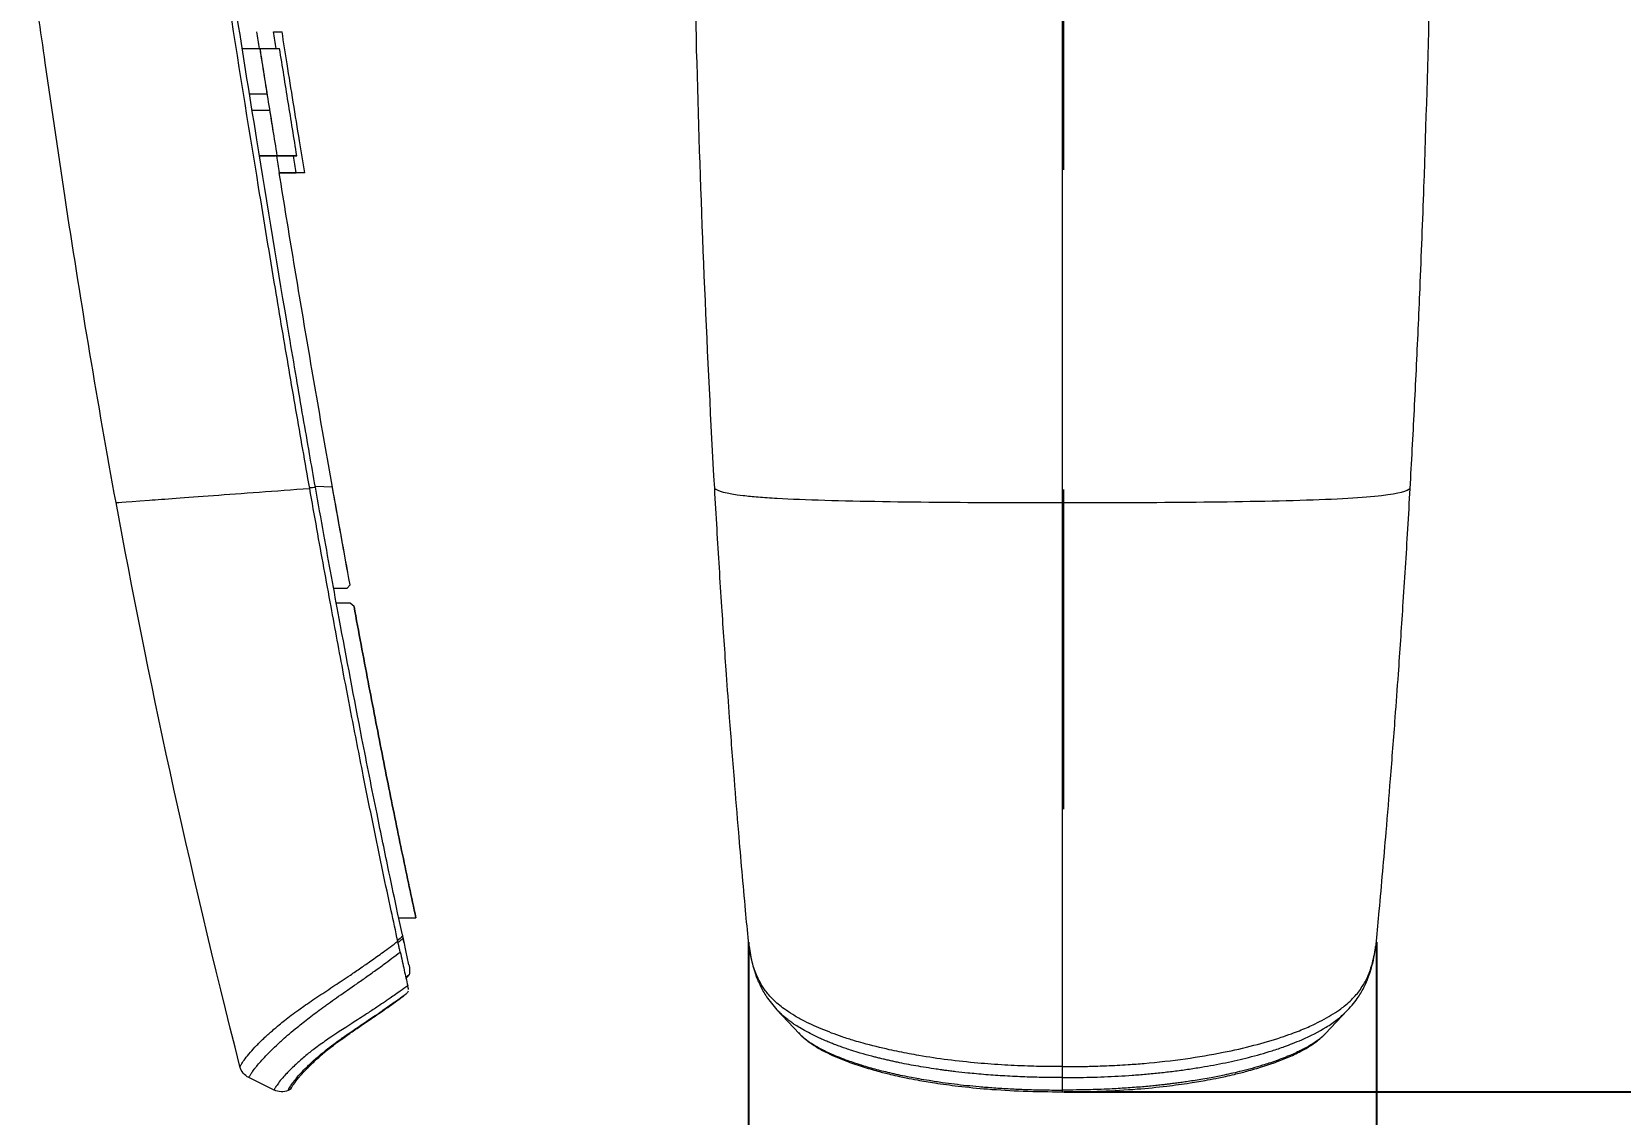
# Model space of a CAD drawing. Header units: inches. Extents: x 1631 to 3663, y 1126 to 1454.
# Drawn here: x 1707.2 to 1801.8, y 1242.1 to 1306.6 of the extents above; entities that cross this region are included whole.
import ezdxf

# ---------------------------------------------------------------- set-up
doc = ezdxf.new("R2010")
doc.units = ezdxf.units.IN
doc.header["$LTSCALE"] = 15
doc.linetypes.add('PHANTOM', pattern=[12.7, 6.35, -1.27, 1.27, -1.27, 1.27, -1.27])
doc.styles.get("Standard").update_dxf_attribs({"font": 'txt', "bigfont": 'gbcbig.shx'})
doc.dimstyles.new('3', dxfattribs={"dimtxt": 3, "dimasz": 1, "dimexe": 0.18, "dimexo": 0.0625, "dimgap": 0.09, "dimtad": 0, "dimdsep": 46, "dimtxsty": 'Standard', "dimcen": 1, "dimclrd": 3, "dimclre": 3, "dimadec": 0, "dimazin": 2, "dimtfac": 1, "dimtofl": 0, "dimtmove": 0, "dimatfit": 3, "dimfxl": 1, "dimtolj": 1, "dimtzin": 0, "dimarcsym": 0})

# ---------------------------------------------------------------- blocks, each defined once
blk = doc.blocks.new('*D281')
at = {"color": 3, "lineweight": -2}
for p, q in [((1769.456, 1386.309), (1809.138, 1386.309)), ((1808.958, 1385.309), (1808.958, 1321.982)), ((1808.958, 1244.474), (1808.958, 1307.802)), ((1768.693, 1243.474), (1809.138, 1243.474))]:
    blk.add_line(p, q, dxfattribs=at)
at = {"color": 3}
for points in [[(1808.791, 1385.309), (1809.125, 1385.309), (1808.958, 1386.309)], [(1808.791, 1244.474), (1809.125, 1244.474), (1808.958, 1243.474)]]:
    blk.add_solid(points, dxfattribs=at)
at = {"layer": 'Defpoints', "color": 0}
for p in [(1769.394, 1386.309), (1768.631, 1243.474), (1808.958, 1243.474)]:
    blk.add_point(p, dxfattribs=at)
at = {"color": 0, "insert": (1808.958, 1314.892), "char_height": 3, "attachment_point": 5, "rotation": 90}
blk.add_mtext('\\A1;142.84', dxfattribs=at)
blk = doc.blocks.new('*D288')
at = {"color": 3, "lineweight": -2}
for p, q in [((1749.879, 1252.381), (1749.879, 1233.687)), ((1787.308, 1252.381), (1787.308, 1233.687)), ((1750.879, 1233.867), (1762.504, 1233.867)), ((1786.308, 1233.867), (1774.684, 1233.867))]:
    blk.add_line(p, q, dxfattribs=at)
at = {"color": 3}
for points in [[(1750.879, 1234.034), (1750.879, 1233.701), (1749.879, 1233.867)], [(1786.308, 1234.034), (1786.308, 1233.701), (1787.308, 1233.867)]]:
    blk.add_solid(points, dxfattribs=at)
at = {"layer": 'Defpoints', "color": 0}
for p in [(1749.879, 1252.443), (1787.308, 1252.443), (1787.308, 1233.867)]:
    blk.add_point(p, dxfattribs=at)
at = {"color": 0, "insert": (1768.594, 1233.867), "char_height": 3, "attachment_point": 5}
blk.add_mtext('\\A1;37.43', dxfattribs=at)

msp = doc.modelspace()

# ---------------------------------------------------------------- linework, layer by layer
at = {"color": 1, "linetype": 'PHANTOM', "lineweight": 30}
msp.add_line((1768.631, 1393.663), (1768.631, 1237.257), dxfattribs=at)
at = {"color": 7, "linetype": 'Continuous', "lineweight": 15}
for p, q in [((1721.572, 1306.646), (1722.079, 1306.646)), ((1719.706, 1305.646), (1720.719, 1305.646)), ((1720.719, 1305.646), (1721.731, 1305.646)), ((1721.731, 1305.646), (1721.933, 1305.651)), ((1720.137, 1302.946), (1721.2, 1302.946)), ((1721.361, 1301.946), (1720.298, 1301.946)), ((1721.746, 1299.246), (1720.734, 1299.246)), ((1720.739, 1299.246), (1721.693, 1299.246)), ((1721.746, 1299.246), (1721.797, 1299.246)), ((1722.759, 1299.246), (1721.797, 1299.246)), ((1721.797, 1299.246), (1721.797, 1299.246)), ((1722.961, 1299.253), (1722.759, 1299.246)), ((1721.909, 1298.246), (1722.921, 1298.246)), ((1722.924, 1298.246), (1721.909, 1298.246)), ((1723.429, 1298.246), (1722.921, 1298.246)), ((1725.084, 1279.515), (1724.061, 1279.54)), ((1725.149, 1273.496), (1725.966, 1273.496)), ((1725.966, 1273.496), (1726.13, 1273.693)), ((1726.132, 1272.596), (1725.315, 1272.596)), ((1726.368, 1272.399), (1726.132, 1272.596)), ((1729.034, 1253.841), (1730.057, 1253.841)), ((1729.246, 1252.866), (1729.367, 1252.312)), ((1729.665, 1250.452), (1729.449, 1250.291)), ((1729.603, 1249.642), (1729.597, 1249.578)), ((1751.565, 1248.366), (1752.899, 1246.954)), ((1784.281, 1246.946), (1785.57, 1248.309)), ((1785.513, 1248.254), (1785.568, 1248.311)), ((1752.854, 1247.011), (1752.923, 1246.933)), ((1721.604, 1243.575), (1720.096, 1244.32)), ((1768.594, 1243.575), (1768.594, 1244.32))]:
    msp.add_line(p, q, dxfattribs=at)
for points, knots in [([(1723.727, 1279.434), (1723.59, 1280.207), (1723.316, 1281.766), (1722.907, 1284.124), (1722.496, 1286.514), (1722.086, 1288.928), (1721.478, 1292.554), (1720.384, 1299.174), (1719.188, 1306.658), (1718.089, 1313.676), (1717.323, 1318.61), (1716.698, 1322.821), (1715.996, 1327.939), (1715.416, 1332.852), (1714.924, 1338.834), (1714.704, 1344.109), (1714.782, 1349.414), (1715.101, 1353.538), (1715.518, 1356.725), (1715.92, 1359.041), (1716.483, 1361.67), (1717.233, 1364.465), (1718.173, 1367.258), (1718.899, 1369.078), (1719.376, 1370.178), (1719.71, 1370.919), (1720.164, 1371.873), (1720.75, 1373.038), (1721.208, 1373.871), (1721.457, 1374.324)], [0, 0, 0, 0, 0.024375, 0.04917, 0.074294, 0.09966, 0.125172, 0.188406, 0.307867, 0.360243, 0.408706, 0.462731, 0.492231, 0.568902, 0.616084, 0.678306, 0.732544, 0.780526, 0.80657, 0.832262, 0.853489, 0.890057, 0.922134, 0.945079, 0.950988, 0.959422, 0.970385, 0.983897, 1, 1, 1, 1]), ([(1724.067, 1279.508), (1723.95, 1280.172), (1723.706, 1281.559), (1723.328, 1283.73), (1722.923, 1286.082), (1721.986, 1291.593), (1720.747, 1299.105), (1719.437, 1307.324), (1718.412, 1313.868), (1717.39, 1320.453), (1716.205, 1328.783), (1715.424, 1336.334), (1715.126, 1342.348), (1715.084, 1345.748), (1715.138, 1348.388), (1715.227, 1350.359), (1715.359, 1352.237), (1715.615, 1354.901), (1716.085, 1358.205), (1716.905, 1361.989), (1717.845, 1365.247), (1718.82, 1367.983), (1719.75, 1370.191), (1720.562, 1371.897), (1721.2, 1373.134), (1721.568, 1373.801), (1721.712, 1374.062)], [0, 0, 0, 0, 0.0210198, 0.0438951, 0.0686716, 0.0953806, 0.2180661, 0.3058069, 0.3544958, 0.4242617, 0.5132229, 0.6163416, 0.6603651, 0.7005883, 0.7221531, 0.7425558, 0.7620306, 0.7807628, 0.825918, 0.8659005, 0.9013625, 0.9316361, 0.9565163, 0.9761728, 0.9906733, 1, 1, 1, 1]), ([(1747.866, 1279.434), (1747.419, 1287.37), (1747.086, 1295.326), (1746.739, 1307.275), (1746.649, 1311.26), (1746.518, 1319.233), (1746.477, 1323.221), (1746.452, 1329.224), (1746.45, 1331.228), (1746.457, 1335.247), (1746.468, 1337.262), (1746.507, 1341.294), (1746.537, 1343.311), (1746.6, 1346.341), (1746.624, 1347.353), (1746.68, 1349.367), (1746.711, 1350.371), (1746.815, 1353.37), (1746.899, 1355.354), (1747.1, 1359.283), (1747.216, 1361.229), (1747.484, 1365.077), (1747.634, 1366.979), (1747.887, 1369.796), (1747.976, 1370.722), (1748.159, 1372.544), (1748.255, 1373.44), (1748.353, 1374.324)], [0, 0, 0, 0, 0.25, 0.25, 0.375, 0.375, 0.5, 0.5, 0.5625, 0.5625, 0.625, 0.625, 0.6875, 0.6875, 0.71875, 0.71875, 0.75, 0.75, 0.8125, 0.8125, 0.875, 0.875, 0.9375, 0.9375, 0.96875, 0.96875, 1, 1, 1, 1]), ([(1789.321, 1279.434), (1789.364, 1280.207), (1789.451, 1281.766), (1789.573, 1284.124), (1789.691, 1286.514), (1789.803, 1288.928), (1789.962, 1292.554), (1790.218, 1299.174), (1790.437, 1306.658), (1790.581, 1313.676), (1790.658, 1318.61), (1790.702, 1322.821), (1790.734, 1327.939), (1790.741, 1332.852), (1790.712, 1338.834), (1790.643, 1344.109), (1790.515, 1349.414), (1790.367, 1353.538), (1790.221, 1356.725), (1790.099, 1359.041), (1789.941, 1361.67), (1789.749, 1364.465), (1789.527, 1367.258), (1789.366, 1369.078), (1789.263, 1370.178), (1789.192, 1370.919), (1789.096, 1371.873), (1788.976, 1373.038), (1788.884, 1373.871), (1788.834, 1374.324)], [0, 0, 0, 0, 0.024375, 0.04917, 0.074294, 0.09966, 0.125172, 0.188406, 0.307867, 0.360243, 0.408706, 0.462731, 0.492231, 0.568902, 0.616084, 0.678306, 0.732544, 0.780526, 0.80657, 0.832262, 0.853489, 0.890057, 0.922134, 0.945079, 0.950988, 0.959422, 0.970385, 0.983897, 1, 1, 1, 1]), ([(1712.185, 1278.586), (1711.633, 1281.582), (1710.599, 1287.508), (1709.213, 1296.225), (1708.09, 1303.868), (1707.425, 1308.598), (1707.161, 1310.493)], [0.7259805, 0.7259805, 0.7259805, 0.7259805, 0.8006315, 0.8752821, 0.9499327, 1.0000004, 1.0000004, 1.0000004, 1.0000004]), ([(1768.594, 1278.586), (1768.594, 1281.582), (1768.594, 1287.508), (1768.594, 1296.225), (1768.594, 1303.868), (1768.594, 1308.598), (1768.594, 1310.493)], [0.7259805, 0.7259805, 0.7259805, 0.7259805, 0.8006315, 0.8752821, 0.9499327, 1.0000004, 1.0000004, 1.0000004, 1.0000004]), ([(1723.429, 1298.246), (1723.326, 1298.878), (1723.098, 1300.278), (1722.749, 1302.441), (1722.402, 1304.609), (1722.18, 1306.009), (1722.079, 1306.646)], [0, 0, 0, 0, 0.225943, 0.500008, 0.77272, 1, 1, 1, 1]), ([(1721.797, 1299.249), (1721.624, 1300.316), (1721.279, 1302.448), (1720.939, 1304.582), (1720.769, 1305.648)], [0, 0, 0, 0, 0.500095, 1, 1, 1, 1]), ([(1722.961, 1299.253), (1722.788, 1300.319), (1722.444, 1302.451), (1722.103, 1304.585), (1721.933, 1305.651)], [0, 0, 0, 0, 0.500044, 1, 1, 1, 1]), ([(1721.797, 1299.249), (1721.894, 1299.25), (1722.088, 1299.252), (1722.476, 1299.254), (1722.767, 1299.253), (1722.961, 1299.253)], [0, 0, 0, 0, 0.249976, 0.499987, 1, 1, 1, 1]), ([(1725.084, 1279.515), (1724.927, 1280.406), (1724.612, 1282.187), (1724.148, 1284.86), (1723.688, 1287.535), (1723.235, 1290.21), (1722.787, 1292.888), (1722.344, 1295.566), (1722.054, 1297.353), (1721.909, 1298.246)], [0, 0, 0, 0, 0.142864, 0.285724, 0.428582, 0.571438, 0.714292, 0.857146, 1, 1, 1, 1]), ([(1712.185, 1278.586), (1712.185, 1278.586), (1712.45, 1278.605), (1714.611, 1278.764), (1715.134, 1278.802), (1716.402, 1278.896), (1717.153, 1278.951), (1719.666, 1279.135), (1721.678, 1279.283), (1723.727, 1279.434)], [0, 0, 0, 0, 0.5, 0.5, 0.625, 0.625, 0.75, 0.75, 1, 1, 1, 1]), ([(1728.98, 1252.441), (1728.848, 1253.046), (1728.378, 1255.211), (1727.704, 1258.438), (1726.928, 1262.279), (1726.312, 1265.422), (1725.657, 1268.845), (1724.958, 1272.59), (1724.287, 1276.278), (1723.87, 1278.627), (1723.727, 1279.434)], [0, 0, 0, 0, 0.067642, 0.242003, 0.359963, 0.49537, 0.591355, 0.74007, 0.910762, 1, 1, 1, 1]), ([(1729.273, 1252.739), (1729.171, 1253.207), (1728.894, 1254.484), (1728.379, 1256.914), (1727.665, 1260.375), (1726.664, 1265.409), (1725.612, 1270.958), (1724.699, 1275.955), (1724.235, 1278.565), (1724.067, 1279.508)], [0, 0, 0, 0, 0.052752, 0.143955, 0.273621, 0.441767, 0.708678, 0.894772, 1, 1, 1, 1]), ([(1726.13, 1273.693), (1725.952, 1274.675), (1725.595, 1276.642), (1725.245, 1278.611), (1725.07, 1279.596)], [0, 0, 0, 0, 0.4996883, 1, 1, 1, 1]), ([(1726.13, 1273.693), (1725.953, 1274.668), (1725.601, 1276.608), (1725.256, 1278.549), (1725.084, 1279.515)], [0, 0, 0, 0, 0.502643, 1, 1, 1, 1]), ([(1747.866, 1279.434), (1748.014, 1279.283), (1748.518, 1279.135), (1749.834, 1278.981), (1750.131, 1278.952), (1750.801, 1278.898), (1751.174, 1278.872), (1752.405, 1278.802), (1753.373, 1278.764), (1758.689, 1278.605), (1764.473, 1278.586), (1768.594, 1278.586)], [0, 0, 0, 0, 0.25, 0.25, 0.3125, 0.3125, 0.375, 0.375, 0.5, 0.5, 1, 1, 1, 1]), ([(1749.879, 1252.443), (1749.822, 1253.055), (1749.62, 1255.216), (1749.338, 1258.435), (1749.024, 1262.267), (1748.782, 1265.404), (1748.533, 1268.831), (1748.278, 1272.582), (1748.047, 1276.279), (1747.912, 1278.631), (1747.866, 1279.434)], [0, 0, 0, 0, 0.06844, 0.24156, 0.359109, 0.49509, 0.590429, 0.739647, 0.911167, 1, 1, 1, 1]), ([(1768.594, 1278.586), (1772.715, 1278.586), (1778.5, 1278.605), (1783.815, 1278.764), (1784.783, 1278.802), (1786.424, 1278.896), (1787.091, 1278.951), (1788.669, 1279.135), (1789.174, 1279.283), (1789.321, 1279.434)], [0, 0, 0, 0, 0.5, 0.5, 0.625, 0.625, 0.75, 0.75, 1, 1, 1, 1]), ([(1787.308, 1252.441), (1787.365, 1253.046), (1787.567, 1255.211), (1787.85, 1258.438), (1788.165, 1262.279), (1788.407, 1265.422), (1788.656, 1268.845), (1788.91, 1272.59), (1789.141, 1276.278), (1789.275, 1278.627), (1789.321, 1279.434)], [0, 0, 0, 0, 0.067642, 0.242003, 0.359963, 0.49537, 0.591355, 0.74007, 0.910762, 1, 1, 1, 1]), ([(1730.057, 1253.841), (1729.924, 1254.459), (1729.655, 1255.713), (1729.255, 1257.621), (1728.851, 1259.58), (1728.444, 1261.591), (1728.034, 1263.653), (1727.621, 1265.766), (1727.206, 1267.931), (1726.786, 1270.148), (1726.508, 1271.643), (1726.368, 1272.399)], [0, 0, 0, 0, 0.100416, 0.203503, 0.309262, 0.417694, 0.528801, 0.642584, 0.759044, 0.878183, 1, 1, 1, 1]), ([(1726.368, 1272.399), (1726.508, 1271.643), (1726.786, 1270.147), (1727.206, 1267.931), (1727.622, 1265.766), (1728.035, 1263.652), (1728.444, 1261.59), (1728.851, 1259.58), (1729.255, 1257.621), (1729.655, 1255.713), (1729.924, 1254.459), (1730.057, 1253.841)], [0, 0, 0, 0, 0.121821, 0.240962, 0.357424, 0.471209, 0.582316, 0.690747, 0.796504, 0.899588, 1, 1, 1, 1]), ([(1729.301, 1252.61), (1729.298, 1252.624), (1729.29, 1252.662), (1729.28, 1252.709), (1729.273, 1252.739)], [0, 0, 0, 0, 0.352554, 1, 1, 1, 1]), ([(1719.57, 1244.97), (1719.57, 1244.97), (1719.571, 1244.972), (1719.577, 1244.989), (1719.595, 1245.025), (1719.628, 1245.083), (1719.704, 1245.202), (1719.851, 1245.415), (1720.147, 1245.782), (1720.538, 1246.215), (1720.936, 1246.61), (1721.274, 1246.915), (1721.552, 1247.157), (1721.856, 1247.426), (1722.235, 1247.735), (1722.621, 1248.031), (1723.014, 1248.316), (1723.549, 1248.695), (1724.253, 1249.178), (1725.041, 1249.693), (1725.678, 1250.112), (1726.194, 1250.457), (1726.767, 1250.847), (1727.418, 1251.305), (1728.153, 1251.83), (1728.688, 1252.225), (1728.98, 1252.441)], [0, 0, 0, 0, 0.028503, 0.063069, 0.103732, 0.154357, 0.192152, 0.290784, 0.381632, 0.457175, 0.526156, 0.553852, 0.575619, 0.613922, 0.639819, 0.669283, 0.699323, 0.717538, 0.767043, 0.816478, 0.83725, 0.861527, 0.892314, 0.921019, 0.95692, 1, 1, 1, 1]), ([(1720.096, 1244.32), (1720.096, 1244.321), (1720.097, 1244.322), (1720.104, 1244.339), (1720.118, 1244.367), (1720.139, 1244.407), (1720.17, 1244.459), (1720.212, 1244.526), (1720.267, 1244.606), (1720.334, 1244.701), (1720.417, 1244.812), (1720.541, 1244.971), (1720.729, 1245.195), (1721.02, 1245.517), (1721.386, 1245.894), (1721.762, 1246.263), (1722.262, 1246.716), (1722.846, 1247.208), (1723.68, 1247.876), (1724.297, 1248.337), (1724.736, 1248.655), (1725.047, 1248.877), (1725.635, 1249.291), (1726.366, 1249.798), (1727.136, 1250.34), (1727.674, 1250.723), (1728.337, 1251.206), (1728.793, 1251.551), (1729.121, 1251.8)], [0, 0, 0, 0, 0.0334208, 0.0668647, 0.1003161, 0.1337754, 0.1672501, 0.2007428, 0.2342493, 0.2677688, 0.3013032, 0.3348566, 0.3945243, 0.452274, 0.5126101, 0.5678942, 0.5937466, 0.668146, 0.7166512, 0.764619, 0.7769408, 0.789432, 0.8150534, 0.8697453, 0.9002954, 0.9308185, 0.9502521, 1, 1, 1, 1]), ([(1729.121, 1251.8), (1729.115, 1251.827), (1729.102, 1251.885), (1729.08, 1251.984), (1729.057, 1252.086), (1729.025, 1252.238), (1728.999, 1252.356), (1728.98, 1252.441)], [0, 0, 0, 0, 0.148042, 0.312323, 0.492585, 0.633847, 1, 1, 1, 1]), ([(1728.995, 1252.37), (1729.046, 1252.41), (1729.148, 1252.49), (1729.25, 1252.57), (1729.301, 1252.61)], [0, 0, 0, 0, 0.4997494, 1, 1, 1, 1]), ([(1729.121, 1251.8), (1729.2, 1251.439), (1729.348, 1250.772), (1729.499, 1250.102), (1729.568, 1249.795)], [0, 0, 0, 0, 0.540531, 1, 1, 1, 1]), ([(1729.646, 1251.044), (1729.591, 1251.294), (1729.475, 1251.816), (1729.361, 1252.338), (1729.301, 1252.61)], [0, 0, 0, 0, 0.478706, 1, 1, 1, 1]), ([(1768.594, 1244.97), (1768.388, 1244.97), (1767.977, 1244.972), (1767.36, 1244.981), (1766.673, 1244.999), (1765.937, 1245.024), (1764.873, 1245.076), (1763.486, 1245.182), (1761.779, 1245.364), (1760.217, 1245.594), (1759.059, 1245.812), (1757.943, 1246.052), (1757.045, 1246.267), (1756.118, 1246.535), (1755.274, 1246.807), (1754.217, 1247.207), (1753.24, 1247.66), (1752.515, 1248.068), (1752.038, 1248.385), (1751.65, 1248.69), (1751.256, 1249.051), (1750.883, 1249.487), (1750.574, 1249.974), (1750.358, 1250.422), (1750.195, 1250.864), (1750.063, 1251.335), (1749.955, 1251.863), (1749.905, 1252.245), (1749.879, 1252.443)], [0, 0, 0, 0, 0.02433, 0.048672, 0.073031, 0.105662, 0.135863, 0.1992, 0.270407, 0.339521, 0.387107, 0.411529, 0.476879, 0.498996, 0.5302, 0.58688, 0.642085, 0.67287, 0.703675, 0.726999, 0.750627, 0.792616, 0.829653, 0.861915, 0.891686, 0.924645, 0.960765, 1, 1, 1, 1]), ([(1749.924, 1252.144), (1749.945, 1251.981), (1749.997, 1251.587), (1750.122, 1251.04), (1750.256, 1250.588), (1750.371, 1250.27), (1750.479, 1250.002), (1750.678, 1249.582), (1751.023, 1248.98), (1751.436, 1248.52), (1751.666, 1248.262)], [0, 0, 0, 0, 0.119607, 0.289212, 0.414931, 0.464859, 0.531093, 0.617919, 0.786471, 1, 1, 1, 1]), ([(1768.594, 1244.97), (1768.835, 1244.97), (1769.367, 1244.972), (1770.244, 1244.989), (1771.306, 1245.025), (1772.395, 1245.083), (1773.969, 1245.202), (1775.873, 1245.415), (1778.065, 1245.782), (1779.968, 1246.215), (1781.315, 1246.61), (1782.206, 1246.915), (1782.849, 1247.157), (1783.453, 1247.426), (1784.076, 1247.735), (1784.61, 1248.031), (1785.054, 1248.316), (1785.557, 1248.695), (1786.067, 1249.178), (1786.446, 1249.693), (1786.682, 1250.112), (1786.843, 1250.457), (1786.987, 1250.847), (1787.116, 1251.305), (1787.228, 1251.83), (1787.28, 1252.225), (1787.308, 1252.441)], [0, 0, 0, 0, 0.028503, 0.063069, 0.103732, 0.154357, 0.192152, 0.290784, 0.381632, 0.457175, 0.526156, 0.553852, 0.575619, 0.613922, 0.639819, 0.669283, 0.699323, 0.717538, 0.767043, 0.816478, 0.83725, 0.861527, 0.892314, 0.921019, 0.95692, 1, 1, 1, 1]), ([(1785.512, 1248.253), (1785.744, 1248.51), (1786.158, 1248.971), (1786.505, 1249.573), (1786.705, 1249.994), (1786.814, 1250.263), (1786.93, 1250.583), (1787.065, 1251.037), (1787.19, 1251.582), (1787.241, 1251.974), (1787.262, 1252.134)], [0, 0, 0, 0, 0.213533, 0.382295, 0.469376, 0.535952, 0.586289, 0.712663, 0.882638, 1, 1, 1, 1]), ([(1729.646, 1251.044), (1729.652, 1251.016), (1729.664, 1250.957), (1729.676, 1250.861), (1729.683, 1250.755), (1729.684, 1250.618), (1729.672, 1250.515), (1729.665, 1250.452)], [0, 0, 0, 0, 0.14948, 0.314695, 0.495804, 0.688736, 1, 1, 1, 1]), ([(1729.568, 1249.795), (1729.42, 1249.688), (1729.149, 1249.493), (1728.778, 1249.231), (1728.482, 1249.025), (1728.162, 1248.806), (1727.752, 1248.53), (1727.128, 1248.119), (1726.484, 1247.703), (1725.901, 1247.331), (1725.432, 1247.025), (1725.017, 1246.746), (1724.476, 1246.377), (1724.032, 1246.061), (1723.626, 1245.739), (1723.238, 1245.412), (1722.769, 1244.986), (1722.383, 1244.6), (1722.067, 1244.252), (1721.891, 1244.03), (1721.748, 1243.832), (1721.676, 1243.719), (1721.63, 1243.637), (1721.606, 1243.585), (1721.605, 1243.578), (1721.604, 1243.575)], [0, 0, 0, 0, 0.024487, 0.044837, 0.061022, 0.07302, 0.097135, 0.127744, 0.17447, 0.202289, 0.225134, 0.25594, 0.27886, 0.333327, 0.358191, 0.391937, 0.456835, 0.544074, 0.603251, 0.694077, 0.737169, 0.82514, 0.867387, 0.925707, 1, 1, 1, 1]), ([(1729.462, 1250.233), (1729.495, 1250.264), (1729.579, 1250.344), (1729.632, 1250.411), (1729.665, 1250.452)], [0, 0, 0, 0, 0.385016, 1, 1, 1, 1]), ([(1729.603, 1249.642), (1729.598, 1249.665), (1729.587, 1249.712), (1729.575, 1249.767), (1729.568, 1249.795)], [0, 0, 0, 0, 0.4889959, 1, 1, 1, 1]), ([(1722.448, 1243.555), (1722.448, 1243.556), (1722.447, 1243.556), (1722.45, 1243.567), (1722.457, 1243.585), (1722.47, 1243.613), (1722.495, 1243.665), (1722.558, 1243.775), (1722.671, 1243.944), (1722.814, 1244.133), (1722.964, 1244.322), (1723.194, 1244.582), (1723.548, 1244.947), (1723.925, 1245.304), (1724.434, 1245.748), (1724.931, 1246.147), (1725.583, 1246.623), (1726.042, 1246.942), (1726.512, 1247.262), (1727.068, 1247.638), (1727.773, 1248.114), (1728.477, 1248.601), (1729.029, 1248.992), (1729.316, 1249.2), (1729.474, 1249.315)], [0, 0, 0, 0, 0.031961, 0.063918, 0.095877, 0.127836, 0.1669, 0.239721, 0.337087, 0.379514, 0.421731, 0.495167, 0.558618, 0.626695, 0.661172, 0.736801, 0.762696, 0.803315, 0.825976, 0.849016, 0.903212, 0.949354, 0.972041, 1, 1, 1, 1]), ([(1722.599, 1243.623), (1722.603, 1243.637), (1722.611, 1243.664), (1722.75, 1243.9), (1722.977, 1244.2), (1723.207, 1244.469), (1723.352, 1244.63), (1723.515, 1244.804), (1723.699, 1244.99), (1723.905, 1245.19), (1724.133, 1245.402), (1724.359, 1245.602), (1724.572, 1245.784), (1724.764, 1245.943), (1724.97, 1246.109), (1725.202, 1246.289), (1725.466, 1246.489), (1725.773, 1246.712), (1726.185, 1247), (1726.735, 1247.375), (1727.46, 1247.867), (1728.279, 1248.428), (1728.855, 1248.838), (1729.147, 1249.045)], [0, 0, 0, 0, 0.146824, 0.288283, 0.42088, 0.459236, 0.496482, 0.532634, 0.567708, 0.601721, 0.634683, 0.666614, 0.686743, 0.70662, 0.726236, 0.745585, 0.76743, 0.789911, 0.813132, 0.85117, 0.89483, 0.946865, 1, 1, 1, 1]), ([(1729.147, 1249.045), (1729.167, 1249.06), (1729.207, 1249.089), (1729.266, 1249.134), (1729.333, 1249.188), (1729.405, 1249.25), (1729.452, 1249.293), (1729.474, 1249.315)], [0, 0, 0, 0, 0.159135, 0.322815, 0.492671, 0.750355, 1, 1, 1, 1]), ([(1729.588, 1249.475), (1729.588, 1249.473), (1729.583, 1249.415), (1729.528, 1249.364), (1729.474, 1249.315)], [0, 0, 0, 0, 0.032217, 1, 1, 1, 1]), ([(1784.339, 1247.011), (1784.308, 1246.977), (1784.236, 1246.899), (1784.114, 1246.784), (1783.983, 1246.671), (1783.859, 1246.573), (1783.673, 1246.437), (1783.43, 1246.278), (1783.139, 1246.111), (1782.874, 1245.972), (1782.59, 1245.832), (1782.235, 1245.67), (1781.81, 1245.494), (1781.357, 1245.324), (1780.924, 1245.176), (1780.244, 1244.96), (1779.359, 1244.718), (1778.329, 1244.483), (1777.558, 1244.33), (1776.976, 1244.226), (1776.52, 1244.15), (1776.106, 1244.087), (1775.746, 1244.035), (1775.407, 1243.988), (1775.112, 1243.951), (1774.828, 1243.916), (1774.554, 1243.885), (1774.234, 1243.85), (1773.868, 1243.813), (1773.456, 1243.775), (1772.997, 1243.737), (1772.362, 1243.69), (1771.444, 1243.637), (1770.139, 1243.585), (1769.149, 1243.578), (1768.594, 1243.575)], [0, 0, 0, 0, 0.011936, 0.027538, 0.041506, 0.053817, 0.064464, 0.09422, 0.117747, 0.135208, 0.155419, 0.180779, 0.211233, 0.243171, 0.271217, 0.29545, 0.373578, 0.435999, 0.483008, 0.512085, 0.539719, 0.564112, 0.585274, 0.603216, 0.623862, 0.637181, 0.653179, 0.671852, 0.693197, 0.717209, 0.743884, 0.773215, 0.828007, 0.903645, 1, 1, 1, 1]), ([(1768.594, 1243.473), (1769.376, 1243.48), (1770.865, 1243.493), (1772.94, 1243.618), (1774.695, 1243.79), (1776.087, 1243.978), (1777.118, 1244.151), (1777.817, 1244.286), (1778.354, 1244.399), (1778.916, 1244.526), (1779.661, 1244.714), (1780.558, 1244.974), (1781.467, 1245.287), (1782.189, 1245.587), (1782.692, 1245.829), (1783.031, 1246.011), (1783.326, 1246.185), (1783.63, 1246.386), (1783.961, 1246.635), (1784.163, 1246.835), (1784.271, 1246.941)], [0, 0, 0, 0, 0.138403, 0.263619, 0.36787, 0.451113, 0.513315, 0.554427, 0.578761, 0.611941, 0.658209, 0.717685, 0.782568, 0.836837, 0.866814, 0.891796, 0.913466, 0.936059, 0.966111, 1, 1, 1, 1]), ([(1752.924, 1246.935), (1753.029, 1246.831), (1753.229, 1246.633), (1753.557, 1246.387), (1753.91, 1246.153), (1754.337, 1245.908), (1754.935, 1245.613), (1755.721, 1245.287), (1756.63, 1244.974), (1757.527, 1244.714), (1758.271, 1244.527), (1758.833, 1244.399), (1759.37, 1244.286), (1760.07, 1244.151), (1761.1, 1243.978), (1762.492, 1243.79), (1764.248, 1243.618), (1766.322, 1243.493), (1767.812, 1243.48), (1768.594, 1243.473)], [0, 0, 0, 0, 0.033138, 0.063252, 0.085878, 0.119439, 0.162552, 0.216851, 0.28177, 0.341286, 0.38759, 0.4208, 0.445151, 0.486285, 0.54853, 0.631836, 0.736168, 0.861485, 1, 1, 1, 1]), ([(1720.096, 1244.32), (1719.971, 1244.381), (1719.854, 1244.474), (1719.67, 1244.701), (1719.604, 1244.835), (1719.57, 1244.97)], [0, 0, 0, 0, 0.5, 0.5, 1, 1, 1, 1]), ([(1768.594, 1244.32), (1768.594, 1244.381), (1768.594, 1244.474), (1768.594, 1244.701), (1768.594, 1244.835), (1768.594, 1244.97)], [0, 0, 0, 0, 0.5, 0.5, 1, 1, 1, 1]), ([(1722.448, 1243.555), (1722.319, 1243.499), (1722.172, 1243.468), (1721.876, 1243.475), (1721.73, 1243.512), (1721.604, 1243.575)], [0, 0, 0, 0, 0.5, 0.5, 1, 1, 1, 1])]:
    msp.add_open_spline(points, degree=3, knots=knots, dxfattribs=at)
for points in [[(1720.56, 1306.646), (1720.613, 1306.313), (1720.666, 1305.979), (1720.719, 1305.646)], [(1721.731, 1305.646), (1721.678, 1305.979), (1721.625, 1306.313), (1721.572, 1306.646)], [(1721.056, 1303.846), (1720.96, 1304.446), (1720.865, 1305.046), (1720.769, 1305.646)], [(1721.2, 1302.946), (1721.152, 1303.246), (1721.104, 1303.546), (1721.056, 1303.846)], [(1721.552, 1300.764), (1721.488, 1301.158), (1721.424, 1301.552), (1721.361, 1301.946)], [(1721.746, 1299.246), (1721.801, 1298.913), (1721.855, 1298.579), (1721.909, 1298.246)], [(1722.921, 1298.246), (1722.867, 1298.579), (1722.813, 1298.913), (1722.759, 1299.246)], [(1723.718, 1279.483), (1723.834, 1279.492), (1723.951, 1279.5), (1724.067, 1279.508)], [(1719.57, 1244.97), (1716.419, 1257.348), (1714.081, 1268.281), (1712.185, 1278.586)], [(1768.594, 1244.97), (1768.594, 1257.348), (1768.594, 1268.281), (1768.594, 1278.586)], [(1729.273, 1252.739), (1729.171, 1252.658), (1729.069, 1252.578), (1728.967, 1252.498)], [(1722.598, 1243.621), (1722.548, 1243.599), (1722.498, 1243.577), (1722.448, 1243.555)]]:
    msp.add_open_spline(points, degree=3, dxfattribs=at)
at = {"color": 8, "linetype": 'Continuous', "lineweight": 15}
for points, knots in [([(1768.594, 1244.32), (1768.229, 1244.321), (1767.483, 1244.324), (1766.341, 1244.355), (1765.186, 1244.409), (1764.224, 1244.475), (1763.485, 1244.539), (1762.887, 1244.597), (1762.369, 1244.653), (1761.934, 1244.706), (1761.658, 1244.741), (1761.425, 1244.773), (1761.235, 1244.799), (1760.715, 1244.874), (1759.889, 1245.006), (1759.029, 1245.172), (1758.486, 1245.288), (1758.222, 1245.347), (1757.965, 1245.407), (1757.715, 1245.467), (1757.472, 1245.528), (1757.081, 1245.629), (1756.603, 1245.762), (1756.094, 1245.918), (1755.765, 1246.025), (1755.565, 1246.093), (1755.425, 1246.143), (1755.267, 1246.2), (1755.063, 1246.275), (1754.818, 1246.371), (1754.534, 1246.486), (1754.295, 1246.589), (1754.045, 1246.702), (1753.742, 1246.845), (1753.337, 1247.052), (1752.944, 1247.277), (1752.638, 1247.473), (1752.388, 1247.647), (1752.125, 1247.847), (1751.864, 1248.064), (1751.708, 1248.226), (1751.644, 1248.293)], [0, 0, 0, 0, 0.05862, 0.120052, 0.183845, 0.244786, 0.275176, 0.303424, 0.341747, 0.359169, 0.374164, 0.386804, 0.397151, 0.405256, 0.471805, 0.53278, 0.547892, 0.562662, 0.577098, 0.591207, 0.604996, 0.618473, 0.658026, 0.687491, 0.70763, 0.7166, 0.723306, 0.732887, 0.745313, 0.760476, 0.778242, 0.798455, 0.806108, 0.826803, 0.858379, 0.888779, 0.911858, 0.928661, 0.949337, 0.979259, 1, 1, 1, 1]), ([(1768.594, 1244.32), (1768.871, 1244.321), (1769.426, 1244.322), (1770.257, 1244.339), (1771.089, 1244.367), (1771.921, 1244.407), (1772.751, 1244.459), (1773.581, 1244.526), (1774.409, 1244.606), (1775.235, 1244.701), (1776.058, 1244.812), (1777.09, 1244.971), (1778.308, 1245.195), (1779.719, 1245.516), (1780.889, 1245.846), (1781.754, 1246.138), (1782.345, 1246.36), (1783.21, 1246.716), (1784.001, 1247.114), (1784.655, 1247.54), (1784.969, 1247.771), (1785.258, 1248.008), (1785.428, 1248.172), (1785.513, 1248.254)], [0, 0, 0, 0, 0.044789, 0.089609, 0.134439, 0.179279, 0.22414, 0.269026, 0.31393, 0.358851, 0.403792, 0.448758, 0.528722, 0.606116, 0.686975, 0.73162, 0.761088, 0.795734, 0.89544, 0.921808, 0.947994, 0.974027, 1, 1, 1, 1]), ([(1752.923, 1246.933), (1752.929, 1246.926), (1753.009, 1246.835), (1753.205, 1246.668), (1753.478, 1246.461), (1753.771, 1246.272), (1754.066, 1246.1), (1754.405, 1245.922), (1754.739, 1245.764), (1755.117, 1245.599), (1755.464, 1245.462), (1755.844, 1245.323), (1756.241, 1245.185), (1756.705, 1245.036), (1757.182, 1244.896), (1757.619, 1244.778), (1758.069, 1244.664), (1758.547, 1244.553), (1759.066, 1244.442), (1759.562, 1244.344), (1760.089, 1244.248), (1760.707, 1244.143), (1761.418, 1244.036), (1762.166, 1243.937), (1762.89, 1243.855), (1763.669, 1243.779), (1764.535, 1243.709), (1765.459, 1243.652), (1766.409, 1243.61), (1767.446, 1243.58), (1768.178, 1243.577), (1768.594, 1243.575)], [0, 0, 0, 0, 0.0025918, 0.032143, 0.0625858, 0.083152, 0.1092321, 0.1346935, 0.1613061, 0.1825998, 0.2153046, 0.2327944, 0.2591685, 0.2935008, 0.3224413, 0.3498281, 0.3754712, 0.4061934, 0.4378011, 0.4703046, 0.4962233, 0.532881, 0.5811852, 0.6230171, 0.6657341, 0.7093267, 0.7604662, 0.8182318, 0.871586, 0.9271889, 1, 1, 1, 1]), ([(1768.594, 1243.473), (1768.594, 1243.473), (1768.594, 1243.465), (1768.594, 1243.493), (1768.594, 1243.548), (1768.594, 1243.575)], [0, 0, 0, 0, 0.05209, 0.531713, 1, 1, 1, 1])]:
    msp.add_open_spline(points, degree=3, knots=knots, dxfattribs=at)

# ---------------------------------------------------------------- dimensions: what is measured, and where the dimension line sits
dim = msp.add_linear_dim(base=(1808.9581, 1243.4738), p1=(1769.3938, 1386.3093), p2=(1768.6309, 1243.4738), angle=90, dimstyle='3')
dim.commit()
dim.dimension.update_dxf_attribs({"geometry": '*D281', "text_midpoint": (1808.9581, 1314.8916)})
dim = msp.add_linear_dim(base=(1787.308, 1233.867), p1=(1749.879, 1252.443), p2=(1787.308, 1252.443), dimstyle='3')
dim.commit()
dim.dimension.update_dxf_attribs({"geometry": '*D288', "text_midpoint": (1768.594, 1233.867)})

doc.saveas('drawing.dxf')
